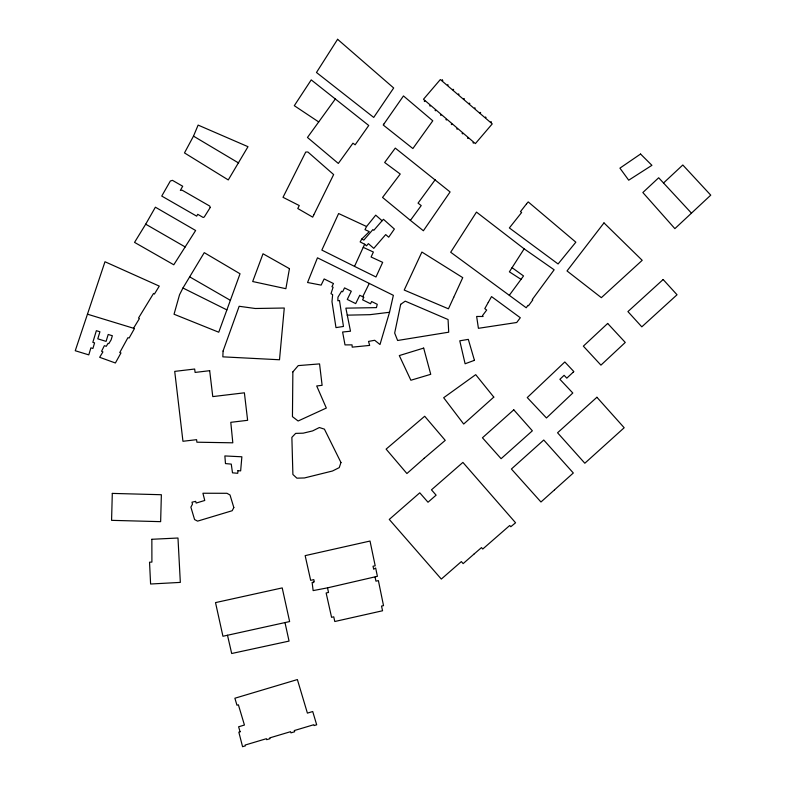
<?xml version="1.0" encoding="UTF-8"?>
<svg xmlns="http://www.w3.org/2000/svg" width="786" height="786" viewBox="0 0 786 786"><rect width="100%" height="100%" fill="white"/><g stroke="black" fill="none" stroke-linecap="round" stroke-linejoin="round"><path stroke-width="1.18" d="M389.532 312.268L393.364 295.33L317.465 257.818L307.552 282.508L321.13 285.112L324.156 278.942L333.47 283.54L331.938 286.664L333.077 287.224L330.994 293.718L332.645 294.603L331.987 301.677L335.976 327.615L343.462 326.455L339.483 300.517L337.842 300.783L337.96 297.177L341.576 291.252L342.637 291.773L344.543 287.892L351.293 291.233L347.265 299.437L355.685 303.602L359.772 295.281L363.83 297.295L362.592 299.82L370.54 303.75L371.621 301.529L377.251 304.31L376.435 307.621L345.879 308.151L350.497 331.22L342.608 332.016L345.005 344.897L352.04 344.867L352.207 347.147L369.666 345.418L368.526 341.419L374.696 340.279L379.992 344.523L389.532 312.268L369.931 314.675L347.166 315.157M193.494 136.135L198.121 125.092L247.993 146.687L228.274 179.935L184.484 152.916L193.494 136.135L238.63 163.007M363.23 247.354L373.379 252.031L371.1 257.012L382.674 262.357L375.983 276.986L354.525 266.385L364.655 244.23L360.135 241.911L361.806 239.013L369.273 231.634L364.999 229.65L366.561 226.506L375.718 215.158L382.104 220.748L383.47 219.314L394.375 229.05L388.697 237.205L385.7 234.592L373.782 248.356L368.379 243.65L366.492 245.831L364.655 244.23M362.729 296.744L369.273 283.422M182.951 288.01L179.532 294.76L174.04 314.233L218.754 332.223L240.035 273.774L204.252 252.65L182.951 288.01L226.879 309.89M145.705 224.187L155.382 207.19L195.635 230.495L173.785 264.784L134.544 242.383L145.705 224.187L185.211 246.961M133.522 328.243L139.427 318.576L138.513 318.045L153.525 293.473L154.42 294.062L159.273 286.114L104.98 261.748L75.25 350.733L88.779 354.869L90.901 347.854L92.905 348.463L94.595 342.863L92.836 342.332L96.354 330.69L99.93 331.771L97.778 338.835L106.09 341.379L108.203 334.463L112.359 335.74L111.14 339.798L108.861 343.59L108.055 343.344L106.287 346.282L104.351 345.702L101.581 351.224L102.907 351.902L99.665 357.306L115.385 362.994L120.975 352.934L119.757 352.56L127.931 337.666L129.12 338.029L134.465 328.538L87.462 314.184M521.03 279.364L509.387 271.838L524.154 248.838L476.473 212.092L450.692 252.247L526.217 307.768L527.995 305.351L528.516 305.744L532.77 299.957L532.25 299.564L554.15 269.795L524.154 248.838M435.208 179.699L418.044 203.142L421.217 205.578L410.41 220.385L423.389 230.76L450.093 191.951L395.279 148.102L384.659 162.496L400.231 174.04L382.556 197.443L410.41 220.385M335.327 98.997L307.464 137.471L338.324 163.439L352.953 143.199L355.144 144.801L368.742 125.485L311.227 79.887L294.298 105.688L318.713 121.948M509.338 295.261L523.535 275.945L512.059 267.672M382.104 220.748L373.802 230.337L372.918 229.571L363.82 240.094L361.806 239.013M691.464 213.153L674.879 228.638L642.85 192.531L658.678 177.764L691.464 213.153L710.75 195.154L682.808 164.991L663.522 182.991M327.497 587.859L377.398 576.325L375.659 568.023L373.684 569.231L373.016 566.234L375.197 565.802L370.019 541.043L305.155 555.633L310.666 580.343L313.801 579.626L314.272 581.689L313.486 581.866L313.643 582.613L312.111 582.328L313.142 590.6L327.497 587.859L328.528 592.447L326.141 592.988L331.574 617.324L333.745 616.823L334.787 621.51L382.566 610.761L381.524 606.075L383.519 605.633L378.39 580.618L375.954 581.159L375.069 577.16M227.498 635.255L222.939 636.257L215.521 602.607L282.213 587.908L289.631 621.559L227.498 635.255L231.683 653.51L289.051 641.091L284.994 622.581M366.561 226.506L338.619 213.537L321.847 250.086L354.525 266.385M190.035 277.065L230.367 300.321M151.855 539.284L151.904 562.088L149.536 562.196L150.598 584.008L180.328 582.397L177.98 538.017L151.855 539.284M292.864 371.896L292.451 416.649L298.11 421.001L326.328 408.052L316.709 385.965L322.113 385.317L319.558 363.898L298.238 365.608L292.864 371.896M112.3 493.402L111.573 520.342L160.639 521.658L161.366 494.728L112.3 493.402M223.077 351.028L222.841 356.844L279.502 359.762L284.277 308.024L255.234 308.495L239.16 306.275L223.077 351.028M237.971 470.657L237.745 473.29L232.499 472.828L231.261 464.104L225.474 463.593L224.865 455.939L241.872 456.794L240.644 470.883L237.971 470.657M289.445 268.655L285.878 288.698L252.689 281.526L263.015 253.77L289.445 268.655M400.683 304.329L394.67 333.058L397.618 340.485L448.708 332.193L448.069 319.538L405.232 301.156L400.683 304.329M210.245 207.484L204.301 216.936L203.22 217.486L197.728 214.313L196.677 216.15L161.749 196.068L170.336 181.006L172.439 180.338L182.706 186.243L180.338 190.399L182.126 190.192L209.734 206.07L210.245 207.484M340.957 462.512L339.247 467.621L332.488 471.001L304.437 477.957L296.892 478.163L292.893 474.479L291.871 437.35L295.664 433.381L303.209 433.174L312.612 430.905L319.381 427.525L324.421 429.156L340.957 462.512M453.728 297.275L448.433 308.819L404.22 290.054L421.895 252.051L462.748 277.645L453.728 297.275M313.801 214.833L312.7 217.142L297.786 208.526L299.26 205.559L283.009 197.315L305.734 152.042L307.896 152.003L333.637 174.571L313.801 214.833M233.825 507.55L232.184 510.723L197.6 521.128L194.584 519.566L190.88 507.157L192.472 504.17L191.99 502.195L195.665 501.36L196.166 503.06L204.753 500.476L202.926 493.244L226.948 493.294L230.023 494.993L233.825 507.55M488.244 302.453L484.795 308.623L486.681 310.057L482.525 315.569L483.095 316.493L476.64 316.463L478.419 328.312L516.716 322.496L520.303 317.74L491.525 296.597L488.244 302.453M337.597 39.3L316.473 72.489L373.723 117.428L393.678 87.983L337.597 39.3M383.922 124.001L383.224 125.003L412.876 148.544L432.781 120.798L403.464 95.931L383.922 124.001M603.982 222.9L567.02 270.944L601.349 297.668L642.201 260.323L603.982 222.9M526.512 203.898L520.47 211.631L521.639 212.475L509.367 227.94L558.08 263.968L575.843 242.186L528.212 201.904L526.512 203.898M442.243 80.025L441.693 80.683L440.347 79.533L423.487 99.252L424.833 100.392L424.263 101.05L424.813 101.512L425.373 100.863L430.237 105.01L429.667 105.668L430.217 106.139L430.777 105.481L435.65 109.637L435.08 110.295L435.631 110.767L436.191 110.109L441.054 114.265L440.484 114.923L441.034 115.385L441.604 114.727L446.458 118.883L445.898 119.541L446.448 120.003L447.008 119.354L451.862 123.5L451.302 124.159L451.852 124.63L452.412 123.972L457.275 128.128L456.715 128.786L457.255 129.258L457.825 128.59L462.679 132.755L462.119 133.394L462.669 133.866L463.219 133.217L468.092 137.373L467.523 138.031L468.073 138.493L468.633 137.845L473.496 142.001L472.936 142.659L473.486 143.121L474.037 142.463L475.383 143.602L492.242 123.893L490.896 122.744L491.456 122.085L490.906 121.624L490.346 122.282L485.493 118.126L486.053 117.478L485.512 117.006L484.942 117.664L480.089 113.508L480.649 112.85L480.099 112.388L479.539 113.037L474.675 108.881L475.245 108.222L474.695 107.761L474.125 108.409L469.271 104.263L469.822 103.605L469.281 103.133L468.721 103.791L463.868 99.635L464.428 98.987L463.878 98.515L463.318 99.174L458.454 95.008L459.024 94.349L458.474 93.888L457.904 94.546L453.06 90.4L453.62 89.732L453.07 89.27L452.51 89.928L447.637 85.762L448.197 85.114L447.647 84.642L447.087 85.301L442.233 81.145L442.793 80.496L442.243 80.025M572.945 372.417L566.804 378.154L564.102 375.315L559.897 379.294L572.807 393.01L546.457 417.975L527.259 397.569L564.82 361.973L573.849 371.572L572.945 372.417M607.676 323.449L583.35 346.145L600.936 365.136L625.263 342.441L607.676 323.449M663.148 279.521L627.916 311.59L641.808 326.838L677.031 294.77L663.148 279.521M596.908 397.264L557.559 432.772L584.833 463.239L624.182 427.741L596.908 397.264M554.533 489.835L540.965 501.999L511.401 469.016L543.755 440.022L573.318 472.995L554.533 489.835M493.795 397.107L463.691 424.037L443.677 397.726L475.707 374.657L493.795 397.107M513.779 409.82L482.447 437.782L501.104 458.69L532.358 430.807L513.779 409.82M424.224 458.267L406.912 473.536L386.113 449.12L424.695 416.256L445.24 440.366L424.224 458.267M473.85 554.218L463.131 563.621L461.353 561.587L441.31 579.076L389.267 519.428L419.773 492.812L428.006 502.234L436.112 495.16L431.465 489.835L462.905 462.404L515.567 522.769L510.802 526.738L509.721 525.5L482.751 549.041L481.494 547.596L473.85 554.218M640.561 154.027L619.928 168.145L628.702 180.2L651.918 165.325L640.561 154.027M474.439 360.332L465.106 363.771L459.771 340.81L468.318 339.375L474.439 360.332M240.094 731.756L238.846 732.169L242.569 746.7L245.36 745.865L245.124 745.049L266.385 738.702L266.68 739.675L269.932 738.702L269.696 737.907L290.584 731.678L290.938 732.866L294.642 731.756L294.288 730.558L313.801 724.721L314.056 725.576L316.679 724.8L312.72 711.536L307.405 713.118L297.383 679.566L234.876 698.233L236.969 705.229L238.394 704.806L244.436 725.036L238.6 726.795L240.094 731.756M423.674 348.09L399.298 355.577L410.872 380.247L430.738 374.313L423.674 348.09M209.675 370.697L195.105 372.426L194.663 369.027L174.718 371.385L182.951 441.28L196.598 439.669L196.893 442.204L232.813 442.813L230.789 422.328L247.629 420.314L244.387 392.813L212.77 396.596L209.675 370.697"/></g></svg>
